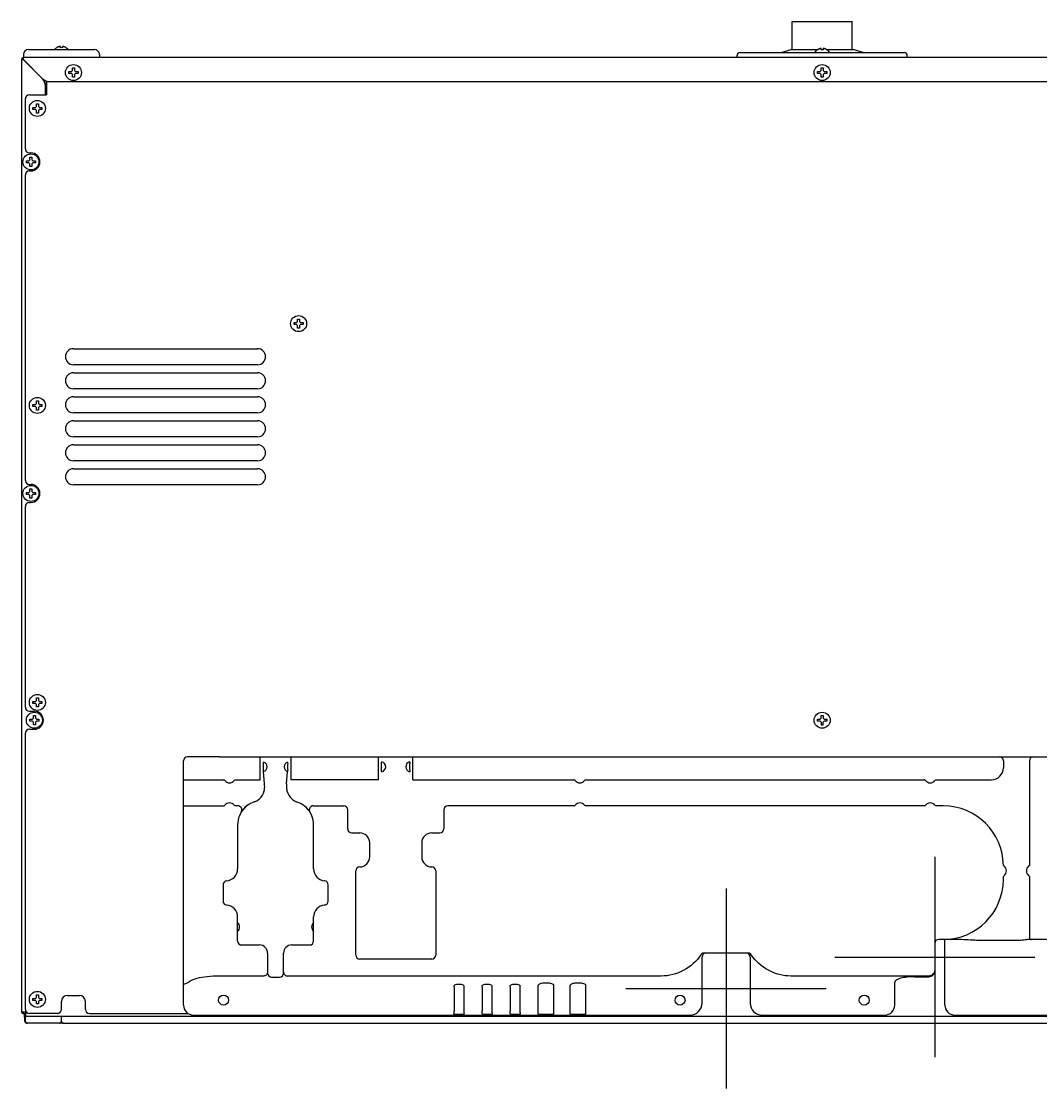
# Model space of a CAD drawing. Header units: millimetres. Extents: x 1025 to 6152, y 3757 to 7264.
# Drawn here: x 1025 to 1535, y 5579 to 6112 of the extents above; entities that cross this region are included whole.
import ezdxf

# ---------------------------------------------------------------- set-up
doc = ezdxf.new("R2010")
doc.units = ezdxf.units.MM
doc.header["$LTSCALE"] = 346.5
doc.layers.get('0').update_dxf_attribs({"linetype": 'CONTINUOUS'})
doc.layers.add('ASSI', color=7, linetype='CONTINUOUS')
doc.layers.add('GEOM', color=7, linetype='CONTINUOUS')

msp = doc.modelspace()

# ---------------------------------------------------------------- linework, layer by layer
at = {"color": 7, "linetype": 'Continuous'}
for p, q in [((1043.16, 6098.64), (1043.16, 6098.68)), ((1044.96, 6098.64), (1044.96, 6099.19)), ((1045.96, 6099.19), (1045.96, 6098.64)), ((1047.76, 6098.68), (1047.76, 6098.64)), ((1026.46, 6095.24), (1026.48, 6093.94)), ((1064.46, 6095.2), (1064.44, 6093.94)), ((1423.16, 6097.64), (1423.16, 6097.68)), ((1424.96, 6097.64), (1424.96, 6098.19)), ((1425.96, 6098.19), (1425.96, 6097.64)), ((1427.76, 6097.68), (1427.76, 6097.64)), ((1106.46, 5620.45), (1106.46, 5742.45)), ((1124.46, 5744.45), (1108.46, 5744.45)), ((1203.38, 5744.45), (1221.54, 5744.45)), ((1146.43, 5738.13), (1146.43, 5740.76)), ((1158.49, 5738.13), (1158.49, 5740.76)), ((1205.39, 5738.01), (1205.39, 5740.89)), ((1219.53, 5738.01), (1219.53, 5740.89)), ((1106.46, 5732.95), (1126.69, 5732.95)), ((1203.91, 5732.95), (1203.38, 5732.95)), ((1221.02, 5732.95), (1301.69, 5732.95)), ((1307.23, 5732.95), (1476.69, 5732.95)), ((1482.23, 5732.95), (1509.96, 5732.95)), ((1106.46, 5719.95), (1126.69, 5719.95)), ((1133.64, 5719.95), (1132.23, 5719.95)), ((1171.28, 5719.95), (1186.46, 5719.95)), ((1188.46, 5708.45), (1188.46, 5717.95)), ((1236.46, 5717.95), (1236.46, 5708.45)), ((1301.69, 5719.95), (1238.46, 5719.95)), ((1476.69, 5719.95), (1307.23, 5719.95)), ((1485.96, 5719.95), (1482.23, 5719.95)), ((1133.46, 5710.45), (1133.46, 5688.45)), ((1171.46, 5688.45), (1171.46, 5710.45)), ((1190.46, 5706.45), (1194.46, 5706.45)), ((1230.46, 5706.45), (1234.46, 5706.45)), ((1199.46, 5694.45), (1199.46, 5701.45)), ((1225.46, 5701.45), (1225.46, 5694.45)), ((1194.57, 5689.45), (1194.58, 5689.45)), ((1230.2, 5689.45), (1230.42, 5689.45)), ((1192.46, 5645.45), (1192.46, 5687.45)), ((1232.46, 5687.45), (1232.46, 5645.45)), ((1515.96, 5683.2), (1515.96, 5684.68)), ((1528.96, 5684.68), (1528.96, 5654.2)), ((1126.2, 5680.48), (1126.2, 5672.41)), ((1128.12, 5682.48), (1128.15, 5682.49)), ((1176.8, 5682.48), (1176.77, 5682.49)), ((1178.73, 5672.41), (1178.73, 5680.48)), ((1128.12, 5670.41), (1128.16, 5670.41)), ((1176.8, 5670.41), (1176.77, 5670.41)), ((1133.46, 5661.18), (1133.46, 5664.45)), ((1171.46, 5652.45), (1171.46, 5664.45)), ((1133.46, 5652.45), (1133.46, 5661.17)), ((1481.71, 5651.2), (1481.71, 5637.71)), ((1481.71, 5651.2), (1481.71, 5637.71)), ((1486.71, 5653.21), (1483.71, 5653.2)), ((1492.84, 5653.2), (1483.71, 5653.2)), ((1486.71, 5620.45), (1486.71, 5653.2)), ((1539.27, 5653.2), (1529.16, 5653.2)), ((1135.46, 5650.45), (1144.46, 5650.45)), ((1148.46, 5646.45), (1148.46, 5636.45)), ((1156.46, 5636.45), (1156.46, 5646.45)), ((1160.46, 5650.45), (1169.46, 5650.45)), ((1388.38, 5646.45), (1366.55, 5646.45)), ((1230.46, 5643.45), (1194.46, 5643.45)), ((1365.46, 5621.45), (1365.46, 5644.45)), ((1389.46, 5644.45), (1389.46, 5621.45)), ((1150.46, 5634.45), (1154.46, 5634.45)), ((1283.66, 5615.89), (1283.66, 5630.45)), ((1291.46, 5615.89), (1291.46, 5630.45)), ((1299.66, 5615.89), (1299.66, 5630.45)), ((1307.46, 5615.89), (1307.46, 5630.45)), ((1461.71, 5620.45), (1461.71, 5631.93)), ((1471.71, 5634.61), (1478.71, 5634.61)), ((1241.61, 5629.48), (1241.61, 5617.45)), ((1246.51, 5629.48), (1246.51, 5617.45)), ((1255.61, 5629.48), (1255.61, 5617.45)), ((1260.51, 5629.48), (1260.51, 5617.45)), ((1269.61, 5629.48), (1269.61, 5617.45)), ((1274.51, 5629.48), (1274.51, 5617.45)), ((1365.46, 5628.7), (1389.46, 5628.7)), ((1111.46, 5615.45), (1359.46, 5615.45)), ((1241.56, 5616.12), (1241.56, 5615.89)), ((1241.56, 5615.89), (1246.56, 5615.89)), ((1246.56, 5616.12), (1246.56, 5615.89)), ((1255.56, 5616.12), (1255.56, 5615.89)), ((1255.56, 5615.89), (1260.56, 5615.89)), ((1260.56, 5616.12), (1260.56, 5615.89)), ((1269.56, 5616.12), (1269.56, 5615.89)), ((1269.56, 5615.89), (1274.56, 5615.89)), ((1274.56, 5616.12), (1274.56, 5615.89)), ((1283.66, 5615.89), (1291.46, 5615.89)), ((1299.66, 5615.89), (1307.46, 5615.89)), ((1395.46, 5615.45), (1456.71, 5615.45)), ((1491.71, 5615.45), (1567.46, 5615.45))]:
    msp.add_line(p, q, dxfattribs=at)
for p, q in [((1144.69, 5732.95), (1144.69, 5744.45)), ((1160.23, 5732.95), (1160.23, 5744.45)), ((1203.91, 5732.95), (1203.91, 5744.45)), ((1221.02, 5732.95), (1221.02, 5744.45))]:
    msp.add_line(p, q)
at = {"color": 4}
for p, q in [((1481.71, 5694.45), (1481.71, 5594.45)), ((1431.71, 5644.45), (1531.71, 5644.45))]:
    msp.add_line(p, q, dxfattribs=at)
at = {"color": 1}
for p, q in [((1377.46, 5678.7), (1377.46, 5578.7)), ((1327.46, 5628.7), (1427.46, 5628.7))]:
    msp.add_line(p, q, dxfattribs=at)
at = {"color": 9, "linetype": 'Continuous'}
for p, q in [((1523.96, 5652.74), (1504.77, 5652.74)), ((1146.46, 5634.95), (1124.46, 5634.95)), ((1345.11, 5634.95), (1158.46, 5634.95)), ((1478.71, 5634.95), (1409.81, 5634.95))]:
    msp.add_line(p, q, dxfattribs=at)
at = {"color": 7, "linetype": 'Continuous'}
for points in [[(1283.66, 5630.35), (1283.66, 5630.41), (1283.67, 5630.45)], [(1291.45, 5630.45), (1291.46, 5630.41), (1291.46, 5630.35)], [(1299.66, 5630.35), (1299.66, 5630.41), (1299.67, 5630.45)], [(1307.45, 5630.45), (1307.46, 5630.41), (1307.46, 5630.35)]]:
    msp.add_lwpolyline(points, dxfattribs=at)
for centre in [(1126.46, 5622.95), (1354.46, 5622.95), (1446.46, 5622.95)]:
    msp.add_circle(centre, 2.5, dxfattribs=at)
for centre, radius, start, end in [((1045.66, 6094.58), 4.8, 121.3727, 139.1838), ((1045.65, 6094.59), 4.75, 118.9687, 121.5341), ((1045.65, 6094.59), 4.75, 118.0074, 118.9684), ((1045.65, 6094.6), 4.75, 116.6813, 118.0074), ((1045.64, 6094.6), 4.74, 115.5402, 116.6812), ((1045.64, 6094.6), 4.74, 114.5722, 115.5402), ((1045.64, 6094.61), 4.73, 113.3175, 114.5722), ((1045.64, 6094.61), 4.73, 112.5474, 113.3174), ((1045.64, 6094.62), 4.72, 111.0025, 112.5476), ((1045.63, 6094.63), 4.72, 110.5181, 111.0023), ((1045.63, 6094.64), 4.7, 108.4656, 110.5187), ((1045.62, 6094.65), 4.68, 107.3773, 108.465), ((1045.62, 6094.67), 4.67, 106.3949, 107.3772), ((1045.61, 6094.7), 4.64, 104.3176, 106.3964), ((1044.72, 6097.2), 2.01, 95.2585, 97.2741), ((1044.71, 6097.22), 1.98, 94.6009, 95.2558), ((1044.71, 6097.24), 1.97, 93.2167, 94.6016), ((1044.71, 6097.25), 1.96, 92.3765, 93.2159), ((1044.71, 6097.25), 1.95, 91.1545, 92.3767), ((1044.71, 6097.26), 1.95, 89.0741, 91.1541), ((1044.71, 6097.26), 1.95, 88.0037, 89.0738), ((1044.71, 6097.25), 1.96, 86.9771, 88.0037), ((1044.71, 6097.24), 1.97, 85.714, 86.9766), ((1044.71, 6097.23), 1.98, 84.8627, 85.7144), ((1044.71, 6097.2), 2.01, 82.7256, 84.8598), ((1045.46, 6094.88), 3.8, 82.4351, 97.5649), ((1046.22, 6097.2), 2.01, 95.1401, 97.2744), ((1046.21, 6097.23), 1.98, 94.2856, 95.1372), ((1046.21, 6097.24), 1.97, 93.0233, 94.286), ((1046.21, 6097.25), 1.96, 91.9964, 93.0228), ((1046.21, 6097.26), 1.95, 90.9261, 91.9964), ((1046.21, 6097.26), 1.95, 88.8459, 90.9258), ((1046.21, 6097.25), 1.96, 87.6234, 88.8455), ((1046.21, 6097.25), 1.96, 86.7841, 87.6235), ((1046.21, 6097.24), 1.97, 85.3984, 86.7833), ((1046.21, 6097.22), 1.98, 84.7442, 85.3991), ((1046.21, 6097.2), 2.01, 82.7259, 84.7415), ((1045.32, 6094.7), 4.64, 73.6036, 75.6824), ((1045.31, 6094.67), 4.67, 72.6228, 73.6051), ((1045.3, 6094.65), 4.68, 71.535, 72.6227), ((1045.3, 6094.64), 4.7, 69.4813, 71.5344), ((1045.29, 6094.63), 4.72, 68.9977, 69.4819), ((1045.29, 6094.62), 4.72, 67.4524, 68.9975), ((1045.29, 6094.61), 4.73, 66.6826, 67.4526), ((1045.28, 6094.61), 4.73, 65.4278, 66.6825), ((1045.28, 6094.6), 4.74, 64.4598, 65.4278), ((1045.28, 6094.6), 4.74, 63.3188, 64.4598), ((1045.28, 6094.6), 4.75, 61.9926, 63.3187), ((1045.28, 6094.59), 4.75, 61.0316, 61.9926), ((1045.28, 6094.59), 4.75, 58.4659, 61.0313), ((1045.26, 6094.58), 4.8, 40.8162, 58.6273), ((1026.73, 6093.95), 0.25, 181, 270), ((1064.19, 6093.95), 0.25, 270, 359), ((1425.66, 6093.58), 4.8, 121.3727, 146.7141), ((1425.65, 6093.59), 4.75, 118.9687, 121.5341), ((1425.65, 6093.59), 4.75, 118.0074, 118.9684), ((1425.65, 6093.6), 4.75, 116.6813, 118.0074), ((1425.64, 6093.6), 4.74, 115.5402, 116.6812), ((1425.64, 6093.6), 4.74, 114.5722, 115.5402), ((1425.64, 6093.61), 4.73, 113.3175, 114.5722), ((1425.64, 6093.61), 4.73, 112.5474, 113.3174), ((1425.64, 6093.62), 4.72, 111.0025, 112.5476), ((1425.63, 6093.63), 4.72, 110.5181, 111.0023), ((1425.63, 6093.64), 4.7, 108.4656, 110.5187), ((1425.62, 6093.65), 4.68, 107.3773, 108.465), ((1425.62, 6093.67), 4.67, 106.3949, 107.3772), ((1425.61, 6093.7), 4.64, 104.3176, 106.3964), ((1424.72, 6096.2), 2.01, 95.2585, 97.2741), ((1424.71, 6096.22), 1.98, 94.6009, 95.2558), ((1424.71, 6096.24), 1.97, 93.2167, 94.6016), ((1424.71, 6096.25), 1.96, 92.3765, 93.2159), ((1424.71, 6096.25), 1.95, 91.1545, 92.3767), ((1424.71, 6096.26), 1.95, 89.0741, 91.1541), ((1424.71, 6096.26), 1.95, 88.0037, 89.0738), ((1424.71, 6096.25), 1.96, 86.9771, 88.0037), ((1424.71, 6096.24), 1.97, 85.714, 86.9766), ((1424.71, 6096.23), 1.98, 84.8627, 85.7144), ((1424.71, 6096.2), 2.01, 82.7256, 84.8598), ((1425.46, 6093.88), 3.8, 82.4351, 97.5649), ((1426.22, 6096.2), 2.01, 95.1401, 97.2744), ((1426.21, 6096.23), 1.98, 94.2856, 95.1372), ((1426.21, 6096.24), 1.97, 93.0233, 94.286), ((1426.21, 6096.25), 1.96, 91.9964, 93.0228), ((1426.21, 6096.26), 1.95, 90.9261, 91.9964), ((1426.21, 6096.26), 1.95, 88.8459, 90.9258), ((1426.21, 6096.25), 1.96, 87.6234, 88.8455), ((1426.21, 6096.25), 1.96, 86.7841, 87.6235), ((1426.21, 6096.24), 1.97, 85.3984, 86.7833), ((1426.21, 6096.22), 1.98, 84.7442, 85.3991), ((1426.21, 6096.2), 2.01, 82.7259, 84.7415), ((1425.32, 6093.7), 4.64, 73.6036, 75.6824), ((1425.31, 6093.67), 4.67, 72.6228, 73.6051), ((1425.3, 6093.65), 4.68, 71.535, 72.6227), ((1425.3, 6093.64), 4.7, 69.4813, 71.5344), ((1425.29, 6093.63), 4.72, 68.9977, 69.4819), ((1425.29, 6093.62), 4.72, 67.4524, 68.9975), ((1425.29, 6093.61), 4.73, 66.6826, 67.4526), ((1425.28, 6093.61), 4.73, 65.4278, 66.6825), ((1425.28, 6093.6), 4.74, 64.4598, 65.4278), ((1425.28, 6093.6), 4.74, 63.3188, 64.4598), ((1425.28, 6093.6), 4.75, 61.9926, 63.3187), ((1425.28, 6093.59), 4.75, 61.0316, 61.9926), ((1425.28, 6093.59), 4.75, 58.4659, 61.0313), ((1425.26, 6093.58), 4.8, 33.2859, 58.6273), ((1108.46, 5742.45), 2, 90, 180), ((1145.71, 5739.45), 2.5, 287.8061, 72.1939), ((1159.21, 5739.45), 2.5, 107.8061, 252.1939), ((1204.96, 5739.45), 2.5, 281.8812, 78.1188), ((1219.96, 5739.45), 2.5, 101.8812, 258.1188), ((1509.96, 5738.95), 6, 270, 0), ((1126.34, 5731.95), 1, 38.6822, 72.8946), ((1129.46, 5734.45), 3, 218.6822, 321.3178), ((1132.58, 5731.95), 1, 107.1064, 141.3178), ((1301.34, 5731.95), 1, 38.6822, 72.8946), ((1304.46, 5734.45), 3, 218.6822, 321.3178), ((1307.58, 5731.95), 1, 107.1064, 141.3178), ((1476.34, 5731.95), 1, 38.6822, 72.8946), ((1479.46, 5734.45), 3, 218.6822, 321.3178), ((1482.58, 5731.95), 1, 107.1064, 141.3178), ((1126.34, 5720.95), 1, 287.1064, 321.3178), ((1129.46, 5718.45), 3, 38.6822, 141.3178), ((1132.58, 5720.95), 1, 218.6822, 252.8946), ((1145.46, 5710.45), 12, 120.1663, 134.8711), ((1301.34, 5720.95), 1, 287.1064, 321.3178), ((1304.46, 5718.45), 3, 38.6822, 141.3178), ((1307.58, 5720.95), 1, 218.6822, 252.8946), ((1476.34, 5720.95), 1, 287.1064, 321.3178), ((1479.46, 5718.45), 3, 38.6822, 141.3178), ((1482.58, 5720.95), 1, 218.6822, 252.8946), ((1145.46, 5710.45), 12, 135.213, 180), ((1133.64, 5717.95), 2, 327.6076, 90), ((1159.46, 5710.45), 12, 0, 44.6503), ((1171.28, 5717.95), 2, 90, 212.3924), ((1186.46, 5717.95), 2, 0, 90), ((1238.46, 5717.95), 2, 90, 180), ((1485.96, 5689.95), 30, 0.5028, 90), ((1190.46, 5708.45), 2, 180, 270), ((1194.46, 5701.45), 5, 0, 90), ((1230.46, 5701.45), 5, 90, 180), ((1234.46, 5708.45), 2, 270, 0), ((1194.46, 5694.45), 5, 270, 0), ((1230.46, 5694.45), 5, 180, 270), ((1127.46, 5688.45), 6, 275.2715, 0), ((1177.46, 5688.45), 6, 180, 264.7285), ((1194.46, 5687.45), 2, 90, 180), ((1230.46, 5687.45), 2, 0, 90), ((1516.96, 5690.57), 1, 181.16, 231.4343), ((1514.46, 5687.45), 3, 308.6822, 51.4343), ((1530.46, 5687.45), 3, 128.6822, 231.3178), ((1527.96, 5690.57), 1, 308.6822, 342.8944), ((1485.96, 5683.2), 30, 270, 0), ((1516.96, 5684.32), 1, 128.6822, 162.8941), ((1527.96, 5684.32), 1, 17.1064, 51.3178), ((1128.2, 5680.48), 2, 95.2715, 180), ((1176.73, 5680.48), 2, 0, 84.7285), ((1128.2, 5672.41), 2, 180, 264.7285), ((1176.73, 5672.41), 2, 275.2715, 0), ((1127.46, 5664.45), 6, 0, 84.7285), ((1177.46, 5664.45), 6, 95.2715, 180), ((1131.46, 5659.45), 3, 311.8104, 48.1898), ((1173.46, 5659.45), 3, 131.8104, 228.1898), ((1135.46, 5652.45), 2, 180, 270), ((1169.46, 5652.45), 2, 270, 0), ((1483.71, 5651.2), 2, 90, 180), ((1483.71, 5651.2), 2, 90, 180), ((1529.96, 5654.2), 1, 180, 270), ((1144.46, 5646.45), 4, 0, 90), ((1160.46, 5646.45), 4, 90, 180), ((1367.46, 5644.45), 2, 90, 180), ((1387.46, 5644.45), 2, 0, 90), ((1194.46, 5645.45), 2, 180, 270), ((1230.46, 5645.45), 2, 270, 0), ((1150.46, 5636.45), 2, 180, 270), ((1154.46, 5636.45), 2, 270, 0), ((1290.46, 5629.7), 1.29, 55.1941, 57.128), ((1306.46, 5629.7), 1.29, 55.1941, 57.128), ((1111.46, 5620.45), 5, 180, 270), ((1359.46, 5621.45), 6, 270, 0), ((1395.46, 5621.45), 6, 180, 270), ((1456.71, 5620.45), 5, 270, 0), ((1491.71, 5620.45), 5, 180, 270)]:
    msp.add_arc(centre, radius, start, end, dxfattribs=at)
for centre, major_axis, ratio, start_param, end_param in [((1478.71, 5637.71), (0, 3.11), 0.965926, -3.141593, -1.570796), ((1478.71, 5637.71), (0, 3.11), 0.965926, -3.141593, -1.570796), ((1244.06, 5630.12), (2.5, 0), 0.267949, 0.51953, 2.622062), ((1258.06, 5630.12), (2.5, 0), 0.267949, 0.51953, 2.622062), ((1272.06, 5630.12), (2.5, 0), 0.267949, 0.51953, 2.622062), ((1471.71, 5631.93), (10, 0), 0.267949, 1.570796, 3.141593)]:
    msp.add_ellipse(centre, major_axis=major_axis, ratio=ratio, start_param=start_param, end_param=end_param, dxfattribs=at)
for points, knots in [([(1146.43, 5740.76), (1146.43, 5741.01), (1146.41, 5741.4), (1146.47, 5741.65), (1146.45, 5741.84), (1146.48, 5741.83)], [0, 0, 0, 0, 0.700622, 0.9229, 1, 1, 1, 1]), ([(1158.45, 5741.83), (1158.47, 5741.84), (1158.45, 5741.65), (1158.51, 5741.4), (1158.49, 5741.01), (1158.49, 5740.76)], [0, 0, 0, 0, 0.0771, 0.299378, 1, 1, 1, 1]), ([(1205.39, 5740.89), (1205.39, 5741.12), (1205.39, 5741.48), (1205.44, 5741.74), (1205.45, 5741.9), (1205.48, 5741.89)], [0, 0, 0, 0, 0.704795, 0.921831, 1, 1, 1, 1]), ([(1219.45, 5741.89), (1219.47, 5741.9), (1219.49, 5741.74), (1219.53, 5741.48), (1219.53, 5741.12), (1219.53, 5740.89)], [0, 0, 0, 0, 0.078169, 0.295205, 1, 1, 1, 1]), ([(1146.48, 5737.07), (1146.45, 5737.06), (1146.47, 5737.25), (1146.41, 5737.49), (1146.43, 5737.88), (1146.43, 5738.13)], [0, 0, 0, 0, 0.0771, 0.299378, 1, 1, 1, 1]), ([(1158.49, 5738.13), (1158.49, 5737.88), (1158.51, 5737.49), (1158.45, 5737.25), (1158.47, 5737.06), (1158.45, 5737.07)], [0, 0, 0, 0, 0.700622, 0.9229, 1, 1, 1, 1]), ([(1205.48, 5737), (1205.45, 5737), (1205.44, 5737.15), (1205.39, 5737.41), (1205.39, 5737.77), (1205.39, 5738.01)], [0, 0, 0, 0, 0.078169, 0.295205, 1, 1, 1, 1]), ([(1219.53, 5738.01), (1219.53, 5737.77), (1219.53, 5737.41), (1219.49, 5737.15), (1219.47, 5737), (1219.45, 5737)], [0, 0, 0, 0, 0.704795, 0.921831, 1, 1, 1, 1]), ([(1241.61, 5629.48), (1241.61, 5629.59), (1241.62, 5629.92), (1241.68, 5630.35), (1241.89, 5630.45)], [0, 0, 0, 0, 0.325324, 1, 1, 1, 1]), ([(1246.23, 5630.45), (1246.29, 5630.42), (1246.54, 5630.16), (1246.51, 5629.77), (1246.51, 5629.48)], [0, 0, 0, 0, 0.178717, 1, 1, 1, 1]), ([(1255.61, 5629.48), (1255.61, 5629.59), (1255.62, 5629.92), (1255.68, 5630.35), (1255.89, 5630.45)], [0, 0, 0, 0, 0.325324, 1, 1, 1, 1]), ([(1260.23, 5630.45), (1260.29, 5630.42), (1260.54, 5630.16), (1260.51, 5629.77), (1260.51, 5629.48)], [0, 0, 0, 0, 0.178717, 1, 1, 1, 1]), ([(1269.61, 5629.48), (1269.61, 5629.59), (1269.62, 5629.92), (1269.68, 5630.35), (1269.89, 5630.45)], [0, 0, 0, 0, 0.325324, 1, 1, 1, 1]), ([(1274.23, 5630.45), (1274.29, 5630.42), (1274.54, 5630.16), (1274.51, 5629.77), (1274.51, 5629.48)], [0, 0, 0, 0, 0.178717, 1, 1, 1, 1]), ([(1287.56, 5631.43), (1286.82, 5631.43), (1285.59, 5631.33), (1284.33, 5631.05), (1283.92, 5630.76)], [0, 0, 0, 0, 0.598744, 1, 1, 1, 1]), ([(1291.16, 5630.79), (1290.75, 5631.06), (1289.51, 5631.33), (1288.29, 5631.43), (1287.56, 5631.43)], [0, 0, 0, 0, 0.405633, 1, 1, 1, 1]), ([(1303.56, 5631.43), (1302.82, 5631.43), (1301.59, 5631.33), (1300.33, 5631.05), (1299.92, 5630.76)], [0, 0, 0, 0, 0.598744, 1, 1, 1, 1]), ([(1307.16, 5630.79), (1306.75, 5631.06), (1305.51, 5631.33), (1304.29, 5631.43), (1303.56, 5631.43)], [0, 0, 0, 0, 0.405633, 1, 1, 1, 1]), ([(1241.56, 5616.12), (1241.56, 5616.22), (1241.58, 5616.66), (1241.61, 5617.1), (1241.61, 5617.45)], [0, 0, 0, 0, 0.220017, 1, 1, 1, 1]), ([(1246.51, 5617.45), (1246.51, 5617.1), (1246.54, 5616.66), (1246.56, 5616.22), (1246.56, 5616.12)], [0, 0, 0, 0, 0.780418, 1, 1, 1, 1]), ([(1255.56, 5616.12), (1255.56, 5616.22), (1255.58, 5616.66), (1255.61, 5617.1), (1255.61, 5617.45)], [0, 0, 0, 0, 0.220017, 1, 1, 1, 1]), ([(1260.51, 5617.45), (1260.51, 5617.1), (1260.54, 5616.66), (1260.56, 5616.22), (1260.56, 5616.12)], [0, 0, 0, 0, 0.780418, 1, 1, 1, 1]), ([(1269.56, 5616.12), (1269.56, 5616.22), (1269.58, 5616.66), (1269.61, 5617.1), (1269.61, 5617.45)], [0, 0, 0, 0, 0.220017, 1, 1, 1, 1]), ([(1274.51, 5617.45), (1274.51, 5617.1), (1274.54, 5616.66), (1274.56, 5616.22), (1274.56, 5616.12)], [0, 0, 0, 0, 0.780418, 1, 1, 1, 1])]:
    msp.add_open_spline(points, degree=3, knots=knots, dxfattribs=at)
at = {"color": 9, "linetype": 'Continuous'}
for points, knots in [([(1504.77, 5652.74), (1503.75, 5652.74), (1499.77, 5652.84), (1495.8, 5653.2), (1492.84, 5653.2)], [0, 0, 0, 0, 0.257069, 1, 1, 1, 1]), ([(1529.16, 5653.2), (1528.4, 5653.2), (1526.68, 5652.87), (1524.94, 5652.74), (1523.96, 5652.74)], [0, 0, 0, 0, 0.435713, 1, 1, 1, 1]), ([(1364.89, 5645.57), (1362.72, 5642.39), (1356.8, 5636.95), (1348.96, 5634.93), (1345.11, 5634.95)], [0, 0, 0, 0, 0.5003, 1, 1, 1, 1]), ([(1409.81, 5634.95), (1405.96, 5634.93), (1398.13, 5636.95), (1392.21, 5642.39), (1390.03, 5645.57)], [0, 0, 0, 0, 0.499629, 1, 1, 1, 1]), ([(1124.46, 5634.95), (1122.39, 5634.95), (1118.55, 5634.74), (1114.08, 5634.03), (1111.2, 5633.09), (1109.53, 5632.33), (1108.46, 5631.33), (1106.46, 5630.66)], [0, 0, 0, 0, 0.361961, 0.66909, 0.789306, 0.883588, 1, 1, 1, 1]), ([(1148.46, 5636.88), (1148.46, 5636.38), (1148.02, 5635.34), (1146.97, 5634.95), (1146.46, 5634.95)], [0, 0, 0, 0, 0.493895, 1, 1, 1, 1]), ([(1156.46, 5636.88), (1156.46, 5636.38), (1156.91, 5635.34), (1157.95, 5634.95), (1158.46, 5634.95)], [0, 0, 0, 0, 0.493895, 1, 1, 1, 1])]:
    msp.add_open_spline(points, degree=3, knots=knots, dxfattribs=at)
for points in [[(1365.83, 5646.31), (1365.46, 5646.17), (1365.12, 5645.9), (1364.89, 5645.57)], [(1390.03, 5645.57), (1389.81, 5645.9), (1389.47, 5646.17), (1389.09, 5646.31)], [(1479.8, 5635.15), (1479.46, 5635.01), (1479.08, 5634.95), (1478.71, 5634.95)], [(1481.48, 5636.77), (1481.18, 5636.06), (1480.53, 5635.43), (1479.8, 5635.15)], [(1481.71, 5637.91), (1481.71, 5637.53), (1481.63, 5637.13), (1481.48, 5636.77)]]:
    msp.add_open_spline(points, degree=3, dxfattribs=at)
at = {"color": 7, "linetype": 'Continuous'}
for points in [[(1366.55, 5646.45), (1366.3, 5646.45), (1366.06, 5646.4), (1365.83, 5646.31)], [(1389.09, 5646.31), (1388.87, 5646.4), (1388.62, 5646.45), (1388.38, 5646.45)], [(1283.92, 5630.76), (1283.81, 5630.68), (1283.7, 5630.58), (1283.67, 5630.45)], [(1291.45, 5630.45), (1291.42, 5630.58), (1291.31, 5630.68), (1291.2, 5630.76)], [(1299.92, 5630.76), (1299.81, 5630.68), (1299.7, 5630.58), (1299.67, 5630.45)], [(1307.45, 5630.45), (1307.42, 5630.58), (1307.31, 5630.68), (1307.2, 5630.76)]]:
    msp.add_open_spline(points, degree=3, dxfattribs=at)
at = {"layer": 'ASSI', "color": 7, "linetype": 'Continuous'}
for p, q in [((1410.46, 6097.7), (1410.46, 6111.8)), ((1410.46, 6111.8), (1440.46, 6111.8)), ((1440.46, 6097.7), (1440.46, 6111.8)), ((1404.96, 6096.2), (1409.96, 6097.7)), ((1409.96, 6097.7), (1423.26, 6097.7)), ((1424.96, 6097.7), (1425.96, 6097.7)), ((1427.67, 6097.7), (1440.96, 6097.7)), ((1445.96, 6096.2), (1440.96, 6097.7))]:
    msp.add_line(p, q, dxfattribs=at)
at = {"layer": 'GEOM', "color": 7, "linetype": 'Continuous'}
for p, q in [((1026.36, 6093.7), (1026.36, 6093.51)), ((1824.56, 6093.7), (1026.36, 6093.7)), ((1026.36, 6093.51), (1026.36, 6092.88)), ((1028.96, 6097.7), (1061.96, 6097.7)), ((1064.46, 6095.24), (1064.46, 6095.2)), ((1382.96, 6093.7), (1382.96, 6094.7)), ((1384.46, 6096.2), (1466.46, 6096.2)), ((1467.96, 6093.7), (1467.96, 6094.7)), ((1025.46, 6092.8), (1025.46, 5617.1)), ((1025.46, 6092.8), (1025.65, 6092.8)), ((1025.65, 6092.8), (1026.28, 6092.8)), ((1036, 6083.06), (1026.36, 6092.7)), ((1026.46, 6092.8), (1036.1, 6083.16)), ((1050.96, 6087.2), (1050.96, 6088.5)), ((1050.96, 6088.5), (1051.96, 6088.5)), ((1051.96, 6088.5), (1051.96, 6087.2)), ((1424.96, 6087.2), (1424.96, 6088.5)), ((1424.96, 6088.5), (1425.96, 6088.5)), ((1425.96, 6088.5), (1425.96, 6087.2)), ((1049.16, 6085.7), (1049.16, 6086.7)), ((1049.16, 6086.7), (1050.46, 6086.7)), ((1050.46, 6085.7), (1049.16, 6085.7)), ((1050.46, 6086.7), (1050.96, 6087.2)), ((1050.96, 6085.2), (1050.46, 6085.7)), ((1050.96, 6083.9), (1050.96, 6085.2)), ((1051.96, 6083.9), (1050.96, 6083.9)), ((1051.96, 6087.2), (1052.46, 6086.7)), ((1052.46, 6085.7), (1051.96, 6085.2)), ((1051.96, 6085.2), (1051.96, 6083.9)), ((1052.46, 6086.7), (1053.76, 6086.7)), ((1053.76, 6085.7), (1052.46, 6085.7)), ((1053.76, 6086.7), (1053.76, 6085.7)), ((1423.16, 6085.7), (1423.16, 6086.7)), ((1423.16, 6086.7), (1424.46, 6086.7)), ((1424.46, 6085.7), (1423.16, 6085.7)), ((1424.46, 6086.7), (1424.96, 6087.2)), ((1424.96, 6085.2), (1424.46, 6085.7)), ((1424.96, 6083.9), (1424.96, 6085.2)), ((1425.96, 6083.9), (1424.96, 6083.9)), ((1425.96, 6087.2), (1426.46, 6086.7)), ((1426.46, 6085.7), (1425.96, 6085.2)), ((1425.96, 6085.2), (1425.96, 6083.9)), ((1426.46, 6086.7), (1427.76, 6086.7)), ((1427.76, 6085.7), (1426.46, 6085.7)), ((1427.76, 6086.7), (1427.76, 6085.7)), ((1037.46, 6075.04), (1037.46, 6079.53)), ((1037.96, 6081.99), (1037.96, 6075.04)), ((1037.96, 6075.04), (1037.96, 6081.99)), ((1039.63, 6081.7), (1811.29, 6081.7)), ((1027.46, 6048.08), (1027.46, 6073.04)), ((1029.46, 6075.04), (1037.96, 6075.04)), ((1031.16, 6067.8), (1031.16, 6068.8)), ((1031.16, 6068.8), (1032.46, 6068.8)), ((1032.46, 6067.8), (1031.16, 6067.8)), ((1032.46, 6068.8), (1032.96, 6069.3)), ((1032.96, 6067.3), (1032.46, 6067.8)), ((1032.96, 6069.3), (1032.96, 6070.6)), ((1032.96, 6070.6), (1033.96, 6070.6)), ((1032.96, 6066), (1032.96, 6067.3)), ((1033.96, 6070.6), (1033.96, 6069.3)), ((1033.96, 6069.3), (1034.46, 6068.8)), ((1034.46, 6067.8), (1033.96, 6067.3)), ((1033.96, 6067.3), (1033.96, 6066)), ((1034.46, 6068.8), (1035.76, 6068.8)), ((1035.76, 6067.8), (1034.46, 6067.8)), ((1035.76, 6068.8), (1035.76, 6067.8)), ((1033.96, 6066), (1032.96, 6066)), ((1029.46, 6046.08), (1030.26, 6046.08)), ((1027.96, 6041.08), (1027.96, 6042.08)), ((1027.96, 6042.08), (1029.26, 6042.08)), ((1029.26, 6041.08), (1027.96, 6041.08)), ((1029.26, 6042.08), (1029.76, 6042.58)), ((1029.76, 6040.58), (1029.26, 6041.08)), ((1029.76, 6042.58), (1029.76, 6043.88)), ((1029.76, 6043.88), (1030.76, 6043.88)), ((1029.76, 6039.28), (1029.76, 6040.58)), ((1030.76, 6043.88), (1030.76, 6042.58)), ((1030.76, 6042.58), (1031.26, 6042.08)), ((1031.26, 6041.08), (1030.76, 6040.58)), ((1030.76, 6040.58), (1030.76, 6039.28)), ((1031.26, 6042.08), (1032.56, 6042.08)), ((1032.56, 6041.08), (1031.26, 6041.08)), ((1032.56, 6042.08), (1032.56, 6041.08)), ((1027.46, 5882.5), (1027.46, 6035.08)), ((1029.46, 6037.08), (1030.26, 6037.08)), ((1030.76, 6039.28), (1029.76, 6039.28)), ((1161.66, 5960.3), (1161.66, 5961.3)), ((1161.66, 5961.3), (1162.96, 5961.3)), ((1162.96, 5960.3), (1161.66, 5960.3)), ((1162.96, 5961.3), (1163.46, 5961.8)), ((1163.46, 5959.8), (1162.96, 5960.3)), ((1163.46, 5961.8), (1163.46, 5963.1)), ((1163.46, 5963.1), (1164.46, 5963.1)), ((1164.46, 5963.1), (1164.46, 5961.8)), ((1164.46, 5961.8), (1164.96, 5961.3)), ((1164.96, 5960.3), (1164.46, 5959.8)), ((1164.96, 5961.3), (1166.26, 5961.3)), ((1166.26, 5960.3), (1164.96, 5960.3)), ((1166.26, 5961.3), (1166.26, 5960.3)), ((1163.46, 5958.5), (1163.46, 5959.8)), ((1164.46, 5958.5), (1163.46, 5958.5)), ((1164.46, 5959.8), (1164.46, 5958.5)), ((1051.46, 5948.3), (1143.46, 5948.3)), ((1143.46, 5940.3), (1051.46, 5940.3)), ((1051.46, 5936.3), (1143.46, 5936.3)), ((1143.46, 5928.3), (1051.46, 5928.3)), ((1051.46, 5924.3), (1143.46, 5924.3)), ((1031.16, 5919.46), (1031.16, 5920.46)), ((1031.16, 5920.46), (1032.46, 5920.46)), ((1032.46, 5919.46), (1031.16, 5919.46)), ((1032.46, 5920.46), (1032.96, 5920.96)), ((1032.96, 5918.96), (1032.46, 5919.46)), ((1032.96, 5920.96), (1032.96, 5922.26)), ((1032.96, 5922.26), (1033.96, 5922.26)), ((1032.96, 5917.66), (1032.96, 5918.96)), ((1033.96, 5917.66), (1032.96, 5917.66)), ((1033.96, 5922.26), (1033.96, 5920.96)), ((1033.96, 5920.96), (1034.46, 5920.46)), ((1034.46, 5919.46), (1033.96, 5918.96)), ((1033.96, 5918.96), (1033.96, 5917.66)), ((1034.46, 5920.46), (1035.76, 5920.46)), ((1035.76, 5919.46), (1034.46, 5919.46)), ((1035.76, 5920.46), (1035.76, 5919.46)), ((1143.46, 5916.3), (1051.46, 5916.3)), ((1051.46, 5912.3), (1143.46, 5912.3)), ((1143.46, 5904.3), (1051.46, 5904.3)), ((1051.46, 5900.3), (1143.46, 5900.3)), ((1143.46, 5892.3), (1051.46, 5892.3)), ((1051.46, 5888.3), (1143.46, 5888.3)), ((1029.46, 5880.5), (1030.26, 5880.5)), ((1143.46, 5880.3), (1051.46, 5880.3)), ((1027.96, 5875.5), (1027.96, 5876.5)), ((1027.96, 5876.5), (1029.26, 5876.5)), ((1029.26, 5875.5), (1027.96, 5875.5)), ((1029.26, 5876.5), (1029.76, 5877)), ((1029.76, 5875), (1029.26, 5875.5)), ((1029.76, 5877), (1029.76, 5878.3)), ((1029.76, 5878.3), (1030.76, 5878.3)), ((1029.76, 5873.7), (1029.76, 5875)), ((1030.76, 5878.3), (1030.76, 5877)), ((1030.76, 5877), (1031.26, 5876.5)), ((1031.26, 5875.5), (1030.76, 5875)), ((1030.76, 5875), (1030.76, 5873.7)), ((1031.26, 5876.5), (1032.56, 5876.5)), ((1032.56, 5875.5), (1031.26, 5875.5)), ((1032.56, 5876.5), (1032.56, 5875.5)), ((1027.46, 5769.2), (1027.46, 5869.5)), ((1029.46, 5871.5), (1030.26, 5871.5)), ((1030.76, 5873.7), (1029.76, 5873.7)), ((1032.96, 5772.63), (1032.96, 5773.93)), ((1032.96, 5773.93), (1033.96, 5773.93)), ((1033.96, 5773.93), (1033.96, 5772.63)), ((1031.16, 5771.13), (1031.16, 5772.13)), ((1031.16, 5772.13), (1032.46, 5772.13)), ((1032.46, 5771.13), (1031.16, 5771.13)), ((1032.46, 5772.13), (1032.96, 5772.63)), ((1032.96, 5770.63), (1032.46, 5771.13)), ((1032.96, 5769.33), (1032.96, 5770.63)), ((1033.96, 5769.33), (1032.96, 5769.33)), ((1033.96, 5772.63), (1034.46, 5772.13)), ((1034.46, 5771.13), (1033.96, 5770.63)), ((1033.96, 5770.63), (1033.96, 5769.33)), ((1034.46, 5772.13), (1035.76, 5772.13)), ((1035.76, 5771.13), (1034.46, 5771.13)), ((1035.76, 5772.13), (1035.76, 5771.13)), ((1029.46, 5767.2), (1031.96, 5767.2)), ((1029.66, 5762.2), (1029.66, 5763.2)), ((1029.66, 5763.2), (1030.96, 5763.2)), ((1030.96, 5763.2), (1031.46, 5763.7)), ((1031.46, 5763.7), (1031.46, 5765)), ((1031.46, 5765), (1032.46, 5765)), ((1032.46, 5765), (1032.46, 5763.7)), ((1032.46, 5763.7), (1032.96, 5763.2)), ((1032.96, 5763.2), (1034.26, 5763.2)), ((1034.26, 5763.2), (1034.26, 5762.2)), ((1423.16, 5762.2), (1423.16, 5763.2)), ((1423.16, 5763.2), (1424.46, 5763.2)), ((1424.46, 5763.2), (1424.96, 5763.7)), ((1424.96, 5763.7), (1424.96, 5765)), ((1424.96, 5765), (1425.96, 5765)), ((1425.96, 5765), (1425.96, 5763.7)), ((1425.96, 5763.7), (1426.46, 5763.2)), ((1426.46, 5763.2), (1427.76, 5763.2)), ((1427.76, 5763.2), (1427.76, 5762.2)), ((1029.46, 5758.2), (1031.96, 5758.2)), ((1030.96, 5762.2), (1029.66, 5762.2)), ((1031.46, 5761.7), (1030.96, 5762.2)), ((1031.46, 5760.4), (1031.46, 5761.7)), ((1032.46, 5760.4), (1031.46, 5760.4)), ((1032.96, 5762.2), (1032.46, 5761.7)), ((1032.46, 5761.7), (1032.46, 5760.4)), ((1034.26, 5762.2), (1032.96, 5762.2)), ((1424.46, 5762.2), (1423.16, 5762.2)), ((1424.96, 5761.7), (1424.46, 5762.2)), ((1424.96, 5761.7), (1424.96, 5760.4)), ((1424.96, 5760.4), (1425.96, 5760.4)), ((1426.46, 5762.2), (1425.96, 5761.7)), ((1425.96, 5760.4), (1425.96, 5761.7)), ((1427.76, 5762.2), (1426.46, 5762.2)), ((1027.46, 5618.3), (1027.46, 5756.2)), ((1124.46, 5744.45), (1203.38, 5744.45)), ((1221.54, 5744.45), (1570.46, 5744.45)), ((1515.96, 5742.45), (1515.96, 5738.95)), ((1528.96, 5742.45), (1528.96, 5690.22)), ((1132.23, 5732.95), (1144.69, 5732.95)), ((1203.38, 5732.95), (1160.23, 5732.95)), ((1163.27, 5721.83), (1163.34, 5721.8)), ((1032.46, 5623.8), (1032.96, 5624.3)), ((1032.96, 5624.3), (1032.96, 5625.6)), ((1032.96, 5625.6), (1033.96, 5625.6)), ((1033.96, 5625.6), (1033.96, 5624.3)), ((1033.96, 5624.3), (1034.46, 5623.8)), ((1048.46, 5625.3), (1054.46, 5625.3)), ((1031.16, 5622.8), (1031.16, 5623.8)), ((1031.16, 5623.8), (1032.46, 5623.8)), ((1032.46, 5622.8), (1031.16, 5622.8)), ((1032.96, 5622.3), (1032.46, 5622.8)), ((1032.96, 5621), (1032.96, 5622.3)), ((1033.96, 5621), (1032.96, 5621)), ((1034.46, 5622.8), (1033.96, 5622.3)), ((1033.96, 5622.3), (1033.96, 5621)), ((1034.46, 5623.8), (1035.76, 5623.8)), ((1035.76, 5622.8), (1034.46, 5622.8)), ((1035.76, 5623.8), (1035.76, 5622.8)), ((1045.46, 5618.3), (1045.46, 5622.3)), ((1057.46, 5618.3), (1057.46, 5622.3)), ((1025.46, 5617.1), (1027.9, 5617.1)), ((1026.36, 5617), (1026.36, 5616.2)), ((1026.36, 5617), (1027.46, 5617)), ((1026.36, 5616.2), (1027.46, 5616.2)), ((1027.09, 5617.1), (1027.09, 5617)), ((1027.13, 5612.39), (1027.09, 5616.2)), ((1027.46, 5617.1), (1027.46, 5614.9)), ((1027.46, 5612.4), (1027.46, 5614.9)), ((1027.46, 5614.9), (1823.46, 5614.9)), ((1043.46, 5616.3), (1029.46, 5616.3)), ((1045.46, 5612.4), (1045.46, 5614.9)), ((1059.46, 5616.3), (1108.67, 5616.3)), ((1044.46, 5611.4), (1028.06, 5611.4)), ((1046.46, 5611.4), (1044.46, 5611.4)), ((1046.46, 5611.4), (1804.46, 5611.4))]:
    msp.add_line(p, q, dxfattribs=at)
at = {"layer": 'GEOM', "color": 9, "linetype": 'Continuous'}
for p, q in [((1146.97, 5730.94), (1146.46, 5737.09)), ((1157.96, 5730.94), (1158.47, 5737.09))]:
    msp.add_line(p, q, dxfattribs=at)
at = {"layer": 'GEOM', "color": 7, "linetype": 'Continuous'}
for centre in [(1051.46, 6086.2), (1425.46, 6086.2), (1033.46, 6068.3), (1030.26, 6041.58), (1163.96, 5960.8), (1033.46, 5919.96), (1030.26, 5876), (1033.46, 5771.63), (1031.96, 5762.7), (1425.46, 5762.7), (1033.46, 5623.3)]:
    msp.add_circle(centre, 4, dxfattribs=at)
for centre, radius, start, end in [((1026.36, 6092.8), 0.9, 90, 180), ((1028.96, 6095.2), 2.5, 90, 179), ((1061.96, 6095.2), 2.5, 1, 90), ((1384.46, 6094.7), 1.5, 90, 180), ((1466.46, 6094.7), 1.5, 0, 90), ((1026.36, 6092.8), 0.1, 90, 180), ((1027.78, 6091.5), 1, 135.6069, 143.9031), ((1034.97, 6087.45), 3.71, 172.6131, 175.3459), ((1032.46, 6079.53), 5, 0, 45), ((1039.63, 6086.7), 5, 225, 270), ((1029.46, 6073.04), 2, 90, 180), ((1029.46, 6048.08), 2, 180, 270), ((1030.26, 6041.58), 4.5, 270, 90), ((1029.46, 6035.08), 2, 90, 180), ((1051.46, 5944.3), 4, 90, 270), ((1143.46, 5944.3), 4, 270, 90), ((1051.46, 5932.3), 4, 90, 270), ((1143.46, 5932.3), 4, 270, 90), ((1051.46, 5920.3), 4, 90, 270), ((1143.46, 5920.3), 4, 270, 90), ((1051.46, 5908.3), 4, 90, 270), ((1143.46, 5908.3), 4, 270, 90), ((1051.46, 5896.3), 4, 90, 270), ((1143.46, 5896.3), 4, 270, 90), ((1051.46, 5884.3), 4, 90, 270), ((1143.46, 5884.3), 4, 270, 90), ((1029.46, 5882.5), 2, 180, 270), ((1030.26, 5876), 4.5, 270, 90), ((1029.46, 5869.5), 2, 90, 180), ((1029.46, 5769.2), 2, 180, 270), ((1031.96, 5762.7), 4.5, 270, 90), ((1029.46, 5756.2), 2, 90, 180), ((1513.96, 5742.45), 2, 0, 90), ((1530.96, 5742.45), 2, 90, 180), ((1145.52, 5710.39), 12.08, 107.9483, 147.507), ((1159.46, 5710.45), 12, 32.3924, 71.1243), ((1133.64, 5717.95), 2, 327.6076, 90), ((1048.46, 5622.3), 3, 90, 180), ((1054.46, 5622.3), 3, 0, 90), ((1026.36, 5617.1), 0.9, 180, 270), ((1026.36, 5617.1), 0.1, 180, 270), ((1029.46, 5618.3), 2, 180, 270), ((1043.46, 5618.3), 2, 270, 0), ((1059.46, 5618.3), 2, 180, 270), ((1028.13, 5612.4), 1, 180.5, 266.1275), ((1028.46, 5612.4), 1, 180, 270), ((1044.46, 5612.4), 1, 270, 0), ((1046.46, 5612.4), 1, 180, 270)]:
    msp.add_arc(centre, radius, start, end, dxfattribs=at)
at = {"layer": 'GEOM', "color": 9, "linetype": 'Continuous'}
for centre, radius, start, end in [((1139.41, 5729.28), 7.59, 346.156, 0.8422), ((1165.51, 5729.28), 7.59, 179.1583, 193.843), ((1138.96, 5729.45), 8.08, 290.5191, 297.3008), ((1138.97, 5729.43), 8.06, 297.315, 312.3197)]:
    msp.add_arc(centre, radius, start, end, dxfattribs=at)
at = {"layer": 'GEOM', "color": 7, "linetype": 'Continuous'}
for points, knots in [([(1026.36, 6093.51), (1026.38, 6093.4), (1026.42, 6093.17), (1026.45, 6092.93), (1026.46, 6092.8)], [0, 0, 0, 0, 0.444743, 1, 1, 1, 1]), ([(1025.65, 6092.8), (1025.76, 6092.78), (1025.99, 6092.74), (1026.23, 6092.71), (1026.36, 6092.7)], [0, 0, 0, 0, 0.444743, 1, 1, 1, 1]), ([(1026.28, 6092.8), (1026.29, 6092.79), (1026.31, 6092.75), (1026.34, 6092.72), (1026.36, 6092.7)], [0, 0, 0, 0, 0.232177, 1, 1, 1, 1]), ([(1026.36, 6092.88), (1026.37, 6092.87), (1026.41, 6092.85), (1026.44, 6092.82), (1026.46, 6092.8)], [0, 0, 0, 0, 0.232177, 1, 1, 1, 1])]:
    msp.add_open_spline(points, degree=3, knots=knots, dxfattribs=at)
at = {"layer": 'GEOM', "color": 9, "linetype": 'Continuous'}
for points in [[(1147, 5729.39), (1146.99, 5729.91), (1146.98, 5730.42), (1146.97, 5730.94)], [(1157.96, 5730.94), (1157.95, 5730.42), (1157.94, 5729.91), (1157.93, 5729.39)], [(1144.4, 5723.47), (1145.54, 5724.51), (1146.41, 5725.96), (1146.78, 5727.46)], [(1158.15, 5727.46), (1158.52, 5725.96), (1159.38, 5724.51), (1160.52, 5723.47)], [(1160.52, 5723.47), (1161.31, 5722.75), (1162.27, 5722.18), (1163.27, 5721.83)]]:
    msp.add_open_spline(points, degree=3, dxfattribs=at)

doc.saveas('drawing.dxf')
